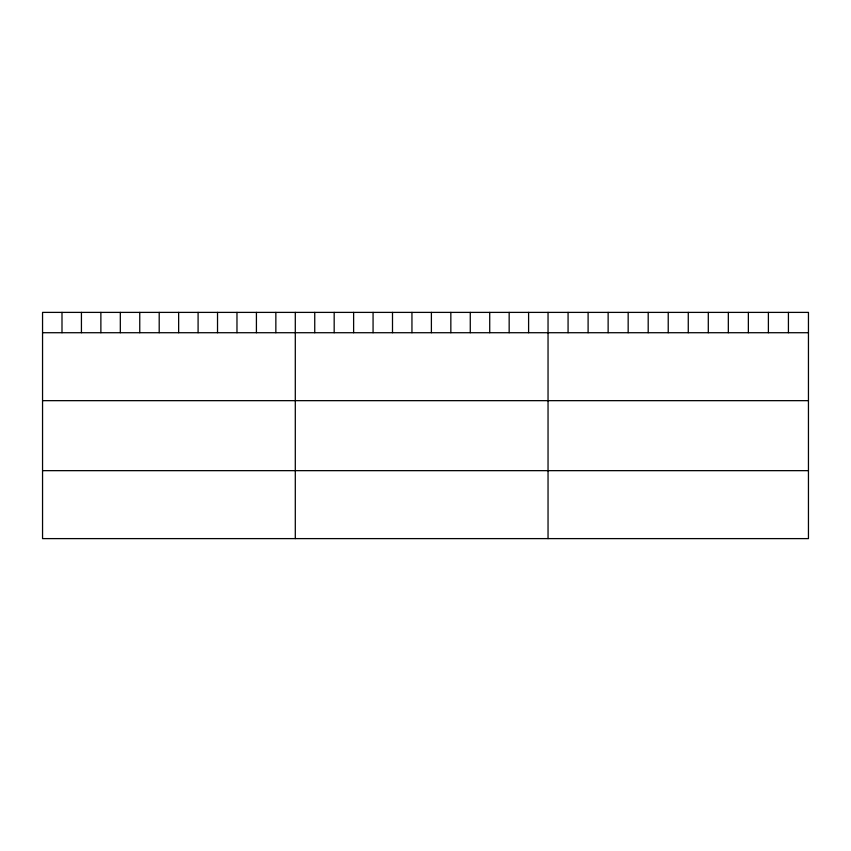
<?xml version="1.0" encoding="UTF-8"?>
<svg xmlns="http://www.w3.org/2000/svg" width="851" height="851" viewBox="0 0 851 851"><rect width="100%" height="100%" fill="white"/><g stroke="black" fill="none" stroke-linecap="round" stroke-linejoin="round"><path stroke-width="1.28" d="M808.45 332.72L808.45 538.609L42.55 538.609L42.55 312.391L808.45 312.391L808.45 332.72L42.55 332.72M42.55 400.661L808.45 400.661M42.55 470.656L808.45 470.656M788.42 312.391L788.42 332.72M768.389 312.391L768.389 332.72M748.359 312.391L748.359 332.72M728.328 312.391L728.328 332.72M708.298 312.391L708.298 332.72M688.268 312.391L688.268 332.72M668.226 312.391L668.226 332.72M648.196 312.391L648.196 332.72M628.166 312.391L628.166 332.72M608.135 312.391L608.135 332.72M588.105 312.391L588.105 332.72M568.074 312.391L568.074 332.72M548.044 312.391L548.044 538.609M528.599 312.391L528.599 332.72M509.164 312.391L509.164 332.72M489.719 312.391L489.719 332.72M470.273 312.391L470.273 332.72M450.839 312.391L450.839 332.72M431.393 312.391L431.393 332.72M411.948 312.391L411.948 332.72M392.502 312.391L392.502 332.72M373.068 312.391L373.068 332.72M353.622 312.391L353.622 332.72M334.177 312.391L334.177 332.72M314.742 312.391L314.742 332.72M295.297 312.391L295.297 538.609M275.852 312.391L275.852 332.72M256.417 312.391L256.417 332.72M236.972 312.391L236.972 332.72M217.526 312.391L217.526 332.72M198.092 312.391L198.092 332.72M178.646 312.391L178.646 332.72M159.201 312.391L159.201 332.72M139.755 312.391L139.755 332.72M120.321 312.391L120.321 332.72M100.875 312.391L100.875 332.72M81.43 312.391L81.43 332.72M61.995 312.391L61.995 332.72"/></g></svg>
